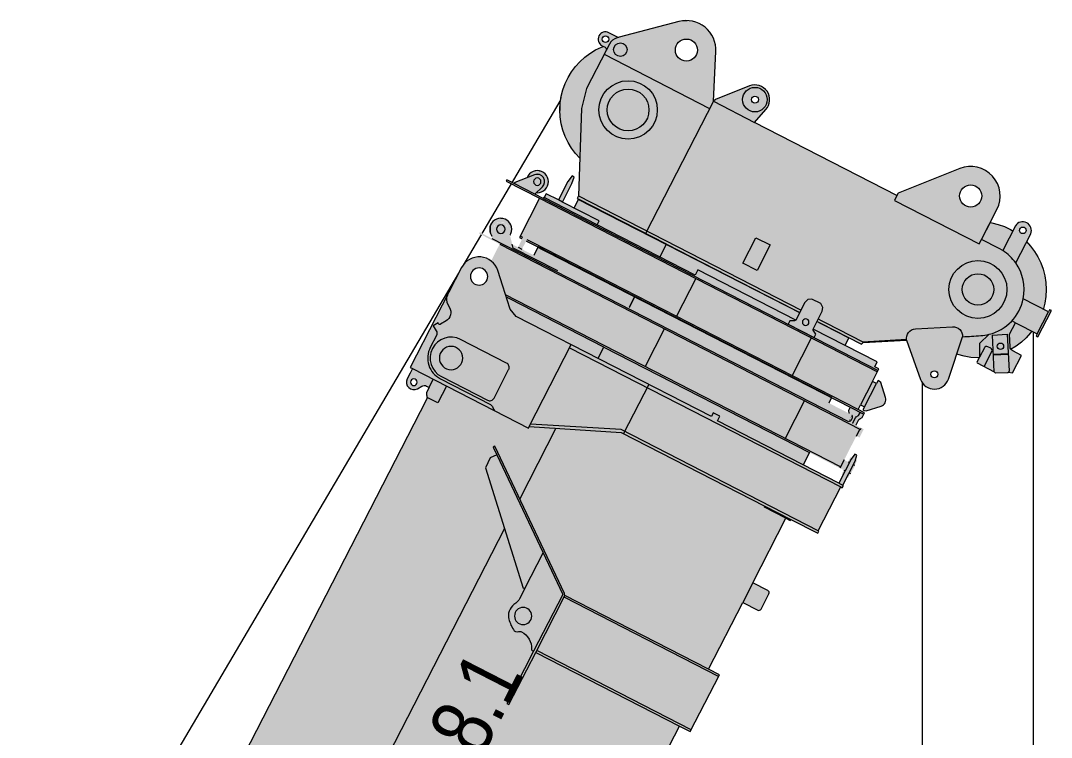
# Model space of a CAD drawing. Header units: millimetres. Extents: x 25707 to 50558, y -18992 to 44712.
# Drawn here: x 45931 to 50125, y 13192 to 16108 of the extents above; entities that cross this region are included whole.
import ezdxf
from ezdxf.enums import TextEntityAlignment as Align

# ---------------------------------------------------------------- set-up
doc = ezdxf.new("R2010")
doc.units = ezdxf.units.MM
doc.set_wipeout_variables(frame=1)
doc.layers.add('Техника Кран LTM 1650-8.1', color=250, linetype='Continuous', lineweight=15)
doc.layers.add('Техника Кран LTM 1650-8.1 Штрих', color=7, linetype='Continuous', lineweight=15, true_color=0xffd452)
doc.styles.add('arial', font='arial.ttf')

# ---------------------------------------------------------------- blocks, each defined once
blk = doc.blocks.new('LTM 1650-8.1-20230303.12205000')
at = {"color": 0, "linetype": 'ByBlock', "lineweight": -2, "transparency": 16777216}
blk.add_wipeout([(-6319.8, 808.2), (-6348.6, 822.8), (-6379.8, 814.3), (-6397.2, 787.1), (-6392, 755.2), (-6366.7, 735.1), (-6334.5, 737.1), (-6311.8, 760.2), (-6308.2, 778)], dxfattribs=at)
at = {"layer": 'Техника Кран LTM 1650-8.1 Штрих', "true_color": 0xadadad, "transparency": 16777216}
h = blk.add_hatch(color=253, dxfattribs=at)
h.dxf.hatch_style = 1
edge = h.paths.add_edge_path()
edge.add_arc((-6353.2, 778), 45, 0, 360)
at = {"color": 0, "linetype": 'ByBlock', "lineweight": -2, "transparency": 16777216}
blk.add_circle((-6353.2, 778), 45, dxfattribs=at)
blk.add_wipeout([(-6326.2, 481), (-6326.2, 649.2), (-6410.5, 649.2), (-6438.2, 653.6), (-6438.2, 662.8), (-6410.5, 667.2), (-6326.2, 667.2), (-6326.2, 723.4), (-6308.2, 723.4), (-6308.2, 725.4), (-6303.2, 725.4), (-6303.2, 763), (-6343.7, 749.5), (-6343.7, 749.5), (-6363.8, 750), (-6379.1, 763), (-6382.8, 782.8), (-6373.1, 800.4), (-6373.1, 800.4), (-6308.2, 858), (-6303.2, 858), (-6303.2, 892), (-6297.2, 892), (-6297.2, 739), (-6118.2, 739), (-6118.2, -773.1), (-6103.2, -773.1), (-6093.3, -780.1), (-6089.2, -780.9), (-6008.2, -780.9), (-5992.4, -785.7), (-5992.4, -785.7), (-5989.7, -786.8), (-5987.2, -788.4), (-5985, -790.3), (-5983.2, -792.6), (-5983.2, -792.6), (-5983.2, -817), (-5983.2, -817), (-5983.5, -818.1), (-5984.1, -819.1), (-5984.9, -820), (-5985.9, -820.6), (-5985.9, -820.6), (-5985.9, -820.6), (-5987.6, -821.7), (-5989.4, -822.6), (-5991.2, -823.4), (-5993, -824.1), (-5993, -824.1), (-6007.8, -828.5), (-6089.1, -828.5), (-6093.6, -829.7), (-6103.2, -836.5), (-6124.2, -836.5), (-6124.2, -806.6), (-6145.7, -806.6), (-6145.7, -824.5), (-6131.7, -824.5), (-6131.7, -830.5), (-6134.6, -838.8), (-6179.7, -883.9), (-6179.7, -883.9), (-6188.6, -889.9), (-6199.2, -892), (-6209.7, -889.9), (-6218.6, -883.9), (-6263.7, -838.8), (-6266.7, -830.5), (-6266.7, -824.5), (-6252.7, -824.5), (-6252.7, -806.6), (-6310.2, -806.6), (-6310.2, -787.5), (-6332.2, -787.5), (-6332.2, -494.5), (-6413.2, -494.5), (-6428.3, -489), (-6438.2, -474.9), (-6438.2, -434.1), (-6428.3, -420), (-6413.2, -414.7), (-6332.2, -414.7), (-6332.2, 32.4), (-6308.2, 32.4), (-6308.2, 481)], dxfattribs=at)
for points in [[(-6303.2, 763), (-6303.2, 858)], [(-6308.2, 481), (-6308.2, 723.4)], [(-6303.2, 725.4), (-6303.2, -806.6)], [(-6297.2, 739), (-6297.2, -806.6)], [(-6326.2, 649.2), (-6326.2, 667.2)], [(-6332.2, -414.7), (-6327.7, -411.9), (-6318.2, -394.5), (-6303.2, -394.5), (-6303.2, -514.5), (-6318.2, -514.5), (-6327.7, -497.1), (-6332.2, -494.5)], [(-6118.2, -773.1), (-6118.2, -836.5)], [(-6252.7, -806.6), (-6145.7, -806.6)], [(-6145.7, -824.5), (-6252.7, -824.5)]]:
    blk.add_lwpolyline(points, dxfattribs=at)
blk.add_lwpolyline([(-5983.2, -808.5, -0.223908), (-5987.5, -812), (-6010.8, -812.1), (-6089.2, -812.1), (-6093.6, -813.1), (-6103.2, -819.9), (-6118.2, -819.9)], format="xyb", dxfattribs=at)
for centre, radius in [((-6353.2, 778), 15), ((-6343.2, -454.5), 13.4)]:
    blk.add_circle(centre, radius, dxfattribs=at)
blk.add_ellipse((-6078, -796.4), major_axis=(13.4, -0.1), ratio=0.396266, dxfattribs=at)
blk.add_wipeout([(-6118.2, 654), (8888.5, 654), (8888.5, -689.2), (-6118.2, -689.2)], dxfattribs=at)
at = {"layer": 'Техника Кран LTM 1650-8.1 Штрих', "transparency": 16777216}
h = blk.add_hatch(color=256, dxfattribs=at)
h.dxf.hatch_style = 1
edge = h.paths.add_edge_path()
edge.add_line((-6308.2, 481), (-6326.2, 481))
edge.add_line((-6326.2, 481), (-6326.2, 649.2))
edge.add_line((-6326.2, 649.2), (-6410.5, 649.2))
edge.add_line((-6410.5, 649.2), (-6438.2, 653.6))
edge.add_line((-6438.2, 653.6), (-6438.2, 662.8))
edge.add_line((-6438.2, 662.8), (-6410.5, 667.2))
edge.add_line((-6410.5, 667.2), (-6326.2, 667.2))
edge.add_line((-6326.2, 667.2), (-6326.2, 723.4))
edge.add_line((-6326.2, 723.4), (-6308.2, 723.4))
edge.add_line((-6308.2, 723.4), (-6308.2, 725.4))
edge.add_line((-6308.2, 725.4), (-6303.2, 725.4))
edge.add_line((-6303.2, 725.4), (-6303.2, 763))
edge.add_line((-6303.2, 763), (-6343.7, 749.5))
edge.add_arc((-6353.2, 778), 30, 131.5651, 288.3791, ccw=False)
edge.add_line((-6373.1, 800.4), (-6308.2, 858))
edge.add_line((-6308.2, 858), (-6303.2, 858))
edge.add_line((-6303.2, 858), (-6303.2, 892))
edge.add_line((-6303.2, 892), (-6297.2, 892))
edge.add_line((-6297.2, 892), (-6297.2, 739))
edge.add_line((-6297.2, 739), (-6118.2, 739))
edge.add_line((-6118.2, 739), (-6118.2, -773.1))
edge.add_line((-6118.2, -773.1), (-6103.2, -773.1))
edge.add_line((-6103.2, -773.1), (-6093.3, -780.1))
edge.add_line((-6093.3, -780.1), (-6089.2, -780.9))
edge.add_line((-6089.2, -780.9), (-6008.2, -780.9))
edge.add_line((-6008.2, -780.9), (-5992.4, -785.7))
edge.add_arc((-5998, -802.9), 18.1, 34.6073, 71.866, ccw=False)
edge.add_line((-5983.2, -792.6), (-5983.2, -817))
edge.add_arc((-5988.1, -816.1), 4.98, 295.4086, 350.1272, ccw=False)
edge.add_arc((-6003.1, -794.5), 31.2, 288.7546, 303.2846, ccw=False)
edge.add_line((-5993, -824.1), (-6007.8, -828.5))
edge.add_line((-6007.8, -828.5), (-6089.1, -828.5))
edge.add_line((-6089.1, -828.5), (-6093.6, -829.7))
edge.add_line((-6093.6, -829.7), (-6103.2, -836.5))
edge.add_line((-6103.2, -836.5), (-6124.2, -836.5))
edge.add_line((-6124.2, -836.5), (-6124.2, -806.6))
edge.add_line((-6124.2, -806.6), (-6145.7, -806.6))
edge.add_line((-6145.7, -806.6), (-6145.7, -824.5))
edge.add_line((-6145.7, -824.5), (-6131.7, -824.5))
edge.add_line((-6131.7, -824.5), (-6131.7, -830.5))
edge.add_line((-6131.7, -830.5), (-6134.6, -838.8))
edge.add_line((-6134.6, -838.8), (-6179.7, -883.9))
edge.add_arc((-6199.2, -864.5), 27.5, 225, 315, ccw=False)
edge.add_line((-6218.6, -883.9), (-6263.7, -838.8))
edge.add_line((-6263.7, -838.8), (-6266.7, -830.5))
edge.add_line((-6266.7, -830.5), (-6266.7, -824.5))
edge.add_line((-6266.7, -824.5), (-6252.7, -824.5))
edge.add_line((-6252.7, -824.5), (-6252.7, -806.6))
edge.add_line((-6252.7, -806.6), (-6310.2, -806.6))
edge.add_line((-6310.2, -806.6), (-6310.2, -787.5))
edge.add_line((-6310.2, -787.5), (-6332.2, -787.5))
edge.add_line((-6332.2, -787.5), (-6332.2, -494.5))
edge.add_line((-6332.2, -494.5), (-6413.2, -494.5))
edge.add_line((-6413.2, -494.5), (-6428.3, -489))
edge.add_line((-6428.3, -489), (-6438.2, -474.9))
edge.add_line((-6438.2, -474.9), (-6438.2, -434.1))
edge.add_line((-6438.2, -434.1), (-6428.3, -420))
edge.add_line((-6428.3, -420), (-6413.2, -414.7))
edge.add_line((-6413.2, -414.7), (-6332.2, -414.7))
edge.add_line((-6332.2, -414.7), (-6332.2, 32.4))
edge.add_line((-6332.2, 32.4), (-6308.2, 32.4))
edge.add_line((-6308.2, 32.4), (-6308.2, 481))
at = {"layer": 'Техника Кран LTM 1650-8.1 Штрих', "true_color": 0xadadad, "transparency": 16777216}
h = blk.add_hatch(color=253, dxfattribs=at)
h.dxf.hatch_style = 1
h.paths.add_polyline_path([(8888.5, 211.5), (-6118.2, 211.5), (-6118.2, 654), (8888.5, 654)])
at = {"layer": 'Техника Кран LTM 1650-8.1 Штрих', "transparency": 16777216}
h = blk.add_hatch(color=256, dxfattribs=at)
h.dxf.hatch_style = 1
h.set_gradient(color1=(132, 132, 132), color2=(173, 173, 173), rotation=90, tint=1)
h.paths.add_polyline_path([(-6118.2, 211.5), (8888.5, 211.5), (8888.5, -689.2), (-6118.2, -689.2)])
at = {"color": 0, "linetype": 'ByBlock', "lineweight": -2, "transparency": 16777216}
blk.add_lwpolyline([(-6308.2, 481), (-6326.2, 481), (-6326.2, 649.2), (-6410.5, 649.2), (-6438.2, 653.6), (-6438.2, 662.8), (-6410.5, 667.2), (-6326.2, 667.2), (-6326.2, 723.4), (-6308.2, 723.4), (-6308.2, 725.4), (-6303.2, 725.4), (-6303.2, 763), (-6343.7, 749.5, -0.815682), (-6373.1, 800.4), (-6308.2, 858), (-6303.2, 858), (-6303.2, 892), (-6297.2, 892), (-6297.2, 739), (-6118.2, 739), (-6118.2, -773.1), (-6103.2, -773.1), (-6093.3, -780.1), (-6089.2, -780.9), (-6008.2, -780.9), (-5992.4, -785.7, -0.164019), (-5983.2, -792.6), (-5983.2, -817, -0.243398), (-5985.9, -820.6, -0.063484), (-5993, -824.1), (-6007.8, -828.5), (-6089.1, -828.5), (-6093.6, -829.7), (-6103.2, -836.5), (-6124.2, -836.5), (-6124.2, -806.6), (-6145.7, -806.6), (-6145.7, -824.5), (-6131.7, -824.5), (-6131.7, -830.5), (-6134.6, -838.8), (-6179.7, -883.9, -0.414214), (-6218.6, -883.9), (-6263.7, -838.8), (-6266.7, -830.5), (-6266.7, -824.5), (-6252.7, -824.5), (-6252.7, -806.6), (-6310.2, -806.6), (-6310.2, -787.5), (-6332.2, -787.5), (-6332.2, -494.5), (-6413.2, -494.5), (-6428.3, -489), (-6438.2, -474.9), (-6438.2, -434.1), (-6428.3, -420), (-6413.2, -414.7), (-6332.2, -414.7), (-6332.2, 32.4), (-6308.2, 32.4)], format="xyb", close=True, dxfattribs=at)
for points in [[(-6124.2, -806.6), (-6124.2, 739)], [(-6297.2, 24.5), (-6124.2, 24.5)], [(-6124.2, -505.3), (-6297.2, -505.3)]]:
    blk.add_lwpolyline(points, dxfattribs=at)
for points in [[(8888.5, 211.5), (-6118.2, 211.5), (-6118.2, 654), (8888.5, 654)], [(-6118.2, 211.5), (8888.5, 211.5), (8888.5, -689.2), (-6118.2, -689.2)]]:
    blk.add_lwpolyline(points, close=True, dxfattribs=at)
blk = doc.blocks.new('LTM 1650-8.1-20230303.12224900')
at = {"color": 0, "linetype": 'ByBlock', "lineweight": -2, "transparency": 16777216}
for points in [[(-6361.3, 855.7), (-6390.1, 870.3), (-6421.3, 861.8), (-6438.8, 834.6), (-6433.5, 802.7), (-6408.2, 782.6), (-6376, 784.6), (-6353.4, 807.7), (-6349.7, 825.5)], [(-6159.7, 716.5), (8607, 716.5), (8607, -707.5), (-6159.7, -707.5)]]:
    blk.add_wipeout(points, dxfattribs=at)
at = {"layer": 'Техника Кран LTM 1650-8.1 Штрих', "true_color": 0xadadad, "transparency": 16777216}
h = blk.add_hatch(color=253, dxfattribs=at)
h.dxf.hatch_style = 1
edge = h.paths.add_edge_path()
edge.add_arc((-6394.7, 825.5), 45, 0, 360)
at = {"color": 0, "linetype": 'ByBlock', "lineweight": -2, "transparency": 16777216}
blk.add_circle((-6394.7, 825.5), 45, dxfattribs=at)
blk.add_wipeout([(-6344.7, 840.5), (-6344.7, 896), (-6338.7, 896), (-6338.7, 801.5), (-6159.7, 801.5), (-6159.7, -864), (-6141.2, -864), (-6141.2, -894), (-6159.7, -894), (-6159.7, -896), (-6197.7, -896), (-6197.7, -894), (-6219.1, -894), (-6219.1, -864), (-6197.7, -864), (-6197.7, -846), (-6306.7, -846), (-6306.7, -860.3), (-6344.7, -860.3), (-6344.7, -790.7), (-6374.7, -790.7), (-6374.7, 15.4), (-6349.7, 15.4), (-6349.7, 541.9), (-6361.7, 541.9), (-6361.7, 711.7), (-6452, 711.7), (-6479.7, 716.1), (-6479.7, 725.3), (-6452, 729.7), (-6361.7, 729.7), (-6361.7, 756.1), (-6414.6, 803.1), (-6414.6, 803.1), (-6424.3, 820.7), (-6420.7, 840.5), (-6405.4, 853.5), (-6385.2, 854)], dxfattribs=at)
at = {"layer": 'Техника Кран LTM 1650-8.1 Штрих', "transparency": 16777216}
h = blk.add_hatch(color=256, dxfattribs=at)
h.dxf.hatch_style = 1
edge = h.paths.add_edge_path()
edge.add_line((-6349.7, 541.9), (-6361.7, 541.9))
edge.add_line((-6361.7, 541.9), (-6361.7, 711.7))
edge.add_line((-6361.7, 711.7), (-6452, 711.7))
edge.add_line((-6452, 711.7), (-6479.7, 716.1))
edge.add_line((-6479.7, 716.1), (-6479.7, 725.3))
edge.add_line((-6479.7, 725.3), (-6452, 729.7))
edge.add_line((-6452, 729.7), (-6361.7, 729.7))
edge.add_line((-6361.7, 729.7), (-6361.7, 756.1))
edge.add_line((-6361.7, 756.1), (-6414.6, 803.1))
edge.add_arc((-6394.7, 825.5), 30, 71.6209, 228.4349, ccw=False)
edge.add_line((-6385.2, 854), (-6344.7, 840.5))
edge.add_line((-6344.7, 840.5), (-6344.7, 896))
edge.add_line((-6344.7, 896), (-6338.7, 896))
edge.add_line((-6338.7, 896), (-6338.7, 801.5))
edge.add_line((-6338.7, 801.5), (-6159.7, 801.5))
edge.add_line((-6159.7, 801.5), (-6159.7, -864))
edge.add_line((-6159.7, -864), (-6141.2, -864))
edge.add_line((-6141.2, -864), (-6141.2, -894))
edge.add_line((-6141.2, -894), (-6159.7, -894))
edge.add_line((-6159.7, -894), (-6159.7, -896))
edge.add_line((-6159.7, -896), (-6197.7, -896))
edge.add_line((-6197.7, -896), (-6197.7, -894))
edge.add_line((-6197.7, -894), (-6219.1, -894))
edge.add_line((-6219.1, -894), (-6219.1, -864))
edge.add_line((-6219.1, -864), (-6197.7, -864))
edge.add_line((-6197.7, -864), (-6197.7, -846))
edge.add_line((-6197.7, -846), (-6306.7, -846))
edge.add_line((-6306.7, -846), (-6306.7, -860.3))
edge.add_line((-6306.7, -860.3), (-6344.7, -860.3))
edge.add_line((-6344.7, -860.3), (-6344.7, -790.7))
edge.add_line((-6344.7, -790.7), (-6374.7, -790.7))
edge.add_line((-6374.7, -790.7), (-6374.7, 15.4))
edge.add_line((-6374.7, 15.4), (-6349.7, 15.4))
edge.add_line((-6349.7, 15.4), (-6349.7, 541.9))
at = {"layer": 'Техника Кран LTM 1650-8.1 Штрих', "true_color": 0xadadad, "transparency": 16777216}
h = blk.add_hatch(color=253, dxfattribs=at)
h.dxf.hatch_style = 1
h.paths.add_polyline_path([(-6159.7, 716.5), (8607, 716.5), (8607, 233), (-6159.7, 233)])
at = {"layer": 'Техника Кран LTM 1650-8.1 Штрих', "transparency": 16777216}
h = blk.add_hatch(color=256, dxfattribs=at)
h.dxf.hatch_style = 1
h.set_gradient(color1=(132, 132, 132), color2=(173, 173, 173), rotation=90, tint=1)
h.paths.add_polyline_path([(8607, 233), (-6159.7, 233), (-6159.7, -707.5), (8607, -707.5)])
at = {"color": 0, "linetype": 'ByBlock', "lineweight": -2, "transparency": 16777216}
for points in [[(-6344.7, 840.5), (-6344.7, -790.7)], [(-6338.7, 801.5), (-6338.7, -849), (-6344.7, -849)], [(-6165.7, -846), (-6165.7, 801.5)], [(-6349.7, 541.9), (-6349.7, 745.5), (-6361.7, 756.1)], [(-6361.7, 729.7), (-6361.7, 711.7)], [(-6338.7, 48.3), (-6165.7, 48.3)], [(-6338.7, -592.1), (-6165.7, -592.1)], [(-6306.7, -846), (-6338.7, -846)], [(-6197.7, -846), (-6159.7, -846)], [(-6197.7, -864), (-6197.7, -894)], [(-6159.7, -864), (-6159.7, -894)]]:
    blk.add_lwpolyline(points, dxfattribs=at)
for points in [[(-6159.7, 716.5), (8607, 716.5), (8607, 233), (-6159.7, 233)], [(8607, 233), (-6159.7, 233), (-6159.7, -707.5), (8607, -707.5)]]:
    blk.add_lwpolyline(points, close=True, dxfattribs=at)
blk.add_circle((-6394.7, 825.5), 17.3, dxfattribs=at)
blk = doc.blocks.new('LTM 1650-8.1-20230303.11211400')
at = {"color": 0, "linetype": 'ByBlock', "lineweight": -2, "transparency": 16777216}
blk.add_wipeout([(-12498, 276.6), (-12418, 276.6), (-12418, 232), (-8416, 232), (-8416, 276.6), (-8336, 276.6), (-8336, 232), (-4963.9, 232), (-4963.9, 277.1), (-4883.9, 277.1), (-4883.9, 232), (-2230, 232), (-2230, 242), (-984.4, 242), (-984.4, 242), (-965.9, 249.4), (-946.2, 252.8), (-926.3, 252), (-907, 247.1), (-907, 247.1), (-899.3, 245.5), (-891.6, 246.4), (-884.4, 249.7), (-878.7, 255), (-878.7, 255), (-854, 286.1), (-850, 288), (-830, 288), (-825, 283), (-825, 242), (-390, 242), (-390, 247), (0, 247), (0, 247), (135.6, 206.5), (226.7, 98.2), (243.3, -42.4), (180.1, -169), (180.1, -169), (-60, -425), (-60, -1290), (-7356, -1290), (-7356, -1290), (-7388.2, -1346.4), (-7438.6, -1387.3), (-7500.3, -1407.2), (-7565.1, -1403.5), (-7565.1, -1403.5), (-7611.5, -1390.2), (-7614.8, -1401.8), (-7997.2, -1290), (-8664, -1290), (-8664, -1350), (-8764, -1350), (-8764, -1504), (-8990, -1504), (-8990, -1504), (-8997.7, -1502.5), (-9004.1, -1498.2), (-9008.5, -1491.7), (-9010, -1484), (-9010, -1295), (-14157.4, -1295), (-14171.4, -1290), (-14535, -1290), (-14535, -1340), (-14795, -1340), (-14795, -1290), (-15100, -1290), (-15100, -1358.3), (-15100, -1358.3), (-15100.8, -1362.1), (-15102.9, -1365.4), (-15106.2, -1367.5), (-15110, -1368.3), (-15180, -1368.3), (-15180, -1368.3), (-15183.8, -1367.5), (-15187.1, -1365.4), (-15189.2, -1362.1), (-15190, -1358.3), (-15190, -1290), (-15485, -1290), (-15485, -1309.8), (-15490, -1309.8), (-15490, -1433), (-15500, -1433), (-15500, -1430), (-15700, -1430), (-15700, -1437), (-15710, -1437), (-15710, -1434), (-15820, -1434), (-15845, -1429.6), (-15845, -1420.4), (-15820, -1416), (-15710, -1416), (-15710, -861), (-15732, -861), (-15732, -831), (-15715, -831), (-15715, 61.2), (-15729.6, 96.5), (-15846.6, 213.4), (-15846.6, 213.4), (-15868.5, 254.4), (-15863.9, 300.6), (-15834.4, 336.5), (-15790, 350), (-15790, 350), (-15333, 350), (-15333, 340), (-15312, 340), (-15286, 340), (-15286, 340), (-15268, 334), (-15257.2, 318.5), (-15257.9, 299.6), (-15269.7, 284.8), (-15269.7, 284.8), (-15286.9, 273.6), (-15286.9, 273.6), (-15290.7, 270.4), (-15293.6, 266.4), (-15295.4, 261.8), (-15296, 256.9), (-15296, 256.9), (-15296, 245), (-15276, 245), (-15276, 245), (-15271.7, 244.5), (-15267.6, 243.2), (-15263.9, 240.9), (-15260.8, 237.9), (-15260.8, 237.9), (-15260.8, 237.9), (-15258.1, 235.4), (-15255, 233.6), (-15251.5, 232.4), (-15247.9, 232), (-15247.9, 232), (-12498, 232), (-12498, 232)], dxfattribs=at)
at = {"layer": 'Техника Кран LTM 1650-8.1 Штрих', "transparency": 16777216}
h = blk.add_hatch(color=256, dxfattribs=at)
h.dxf.hatch_style = 1
edge = h.paths.add_edge_path(flags=16)
edge.add_arc((-15790, 270), 35, 0, 360)
edge = h.paths.add_edge_path(flags=16)
edge.add_arc((-15286, 310), 13.5, 0, 360)
edge = h.paths.add_edge_path(flags=16)
edge.add_arc((-7520, -1250), 90, 0, 360)
edge = h.paths.add_edge_path(flags=16)
edge.add_arc((0, 0), 102.5, 0, 360)
edge = h.paths.add_edge_path()
edge.add_line((-12498, 232), (-12498, 276.6))
edge.add_line((-12498, 276.6), (-12418, 276.6))
edge.add_line((-12418, 276.6), (-12418, 232))
edge.add_line((-12418, 232), (-8416, 232))
edge.add_line((-8416, 232), (-8416, 276.6))
edge.add_line((-8416, 276.6), (-8336, 276.6))
edge.add_line((-8336, 276.6), (-8336, 232))
edge.add_line((-8336, 232), (-4963.9, 232))
edge.add_line((-4963.9, 232), (-4963.9, 277.1))
edge.add_line((-4963.9, 277.1), (-4883.9, 277.1))
edge.add_line((-4883.9, 277.1), (-4883.9, 232))
edge.add_line((-4883.9, 232), (-2230, 232))
edge.add_line((-2230, 232), (-2230, 242))
edge.add_line((-2230, 242), (-984.4, 242))
edge.add_arc((-940, 158), 95, 69.6523, 117.8455, ccw=False)
edge.add_arc((-898.3, 270.5), 25, 249.6523, 321.5455)
edge.add_line((-878.7, 255), (-854, 286.1))
edge.add_line((-854, 286.1), (-850, 288))
edge.add_line((-850, 288), (-830, 288))
edge.add_line((-830, 288), (-825, 283))
edge.add_line((-825, 283), (-825, 242))
edge.add_line((-825, 242), (-390, 242))
edge.add_line((-390, 242), (-390, 247))
edge.add_line((-390, 247), (0, 247))
edge.add_arc((0, 0), 247, -43.1683, 90, ccw=False)
edge.add_line((180.1, -169), (-60, -425))
edge.add_line((-60, -425), (-60, -1290))
edge.add_line((-60, -1290), (-7356, -1290))
edge.add_arc((-7522.8, -1232.1), 176.5, 256.1224, 340.8623, ccw=False)
edge.add_line((-7565.1, -1403.5), (-7611.5, -1390.2))
edge.add_line((-7611.5, -1390.2), (-7614.8, -1401.8))
edge.add_line((-7614.8, -1401.8), (-7997.2, -1290))
edge.add_line((-7997.2, -1290), (-8664, -1290))
edge.add_line((-8664, -1290), (-8664, -1350))
edge.add_line((-8664, -1350), (-8764, -1350))
edge.add_line((-8764, -1350), (-8764, -1504))
edge.add_line((-8764, -1504), (-8990, -1504))
edge.add_arc((-8990, -1484), 20, 180, 270, ccw=False)
edge.add_line((-9010, -1484), (-9010, -1295))
edge.add_line((-9010, -1295), (-14157.4, -1295))
edge.add_line((-14157.4, -1295), (-14171.4, -1290))
edge.add_line((-14171.4, -1290), (-14535, -1290))
edge.add_line((-14535, -1290), (-14535, -1340))
edge.add_line((-14535, -1340), (-14795, -1340))
edge.add_line((-14795, -1340), (-14795, -1290))
edge.add_line((-14795, -1290), (-15100, -1290))
edge.add_line((-15100, -1290), (-15100, -1358.3))
edge.add_arc((-15110, -1358.3), 10, 270, 360, ccw=False)
edge.add_line((-15110, -1368.3), (-15180, -1368.3))
edge.add_arc((-15180, -1358.3), 10, 180, 270, ccw=False)
edge.add_line((-15190, -1358.3), (-15190, -1290))
edge.add_line((-15190, -1290), (-15485, -1290))
edge.add_line((-15485, -1290), (-15485, -1309.8))
edge.add_line((-15485, -1309.8), (-15490, -1309.8))
edge.add_line((-15490, -1309.8), (-15490, -1433))
edge.add_line((-15490, -1433), (-15500, -1433))
edge.add_line((-15500, -1433), (-15500, -1430))
edge.add_line((-15500, -1430), (-15700, -1430))
edge.add_line((-15700, -1430), (-15700, -1437))
edge.add_line((-15700, -1437), (-15710, -1437))
edge.add_line((-15710, -1437), (-15710, -1434))
edge.add_line((-15710, -1434), (-15820, -1434))
edge.add_line((-15820, -1434), (-15845, -1429.6))
edge.add_line((-15845, -1429.6), (-15845, -1420.4))
edge.add_line((-15845, -1420.4), (-15820, -1416))
edge.add_line((-15820, -1416), (-15710, -1416))
edge.add_line((-15710, -1416), (-15710, -861))
edge.add_line((-15710, -861), (-15732, -861))
edge.add_line((-15732, -861), (-15732, -831))
edge.add_line((-15732, -831), (-15715, -831))
edge.add_line((-15715, -831), (-15715, 61.2))
edge.add_line((-15715, 61.2), (-15729.6, 96.5))
edge.add_line((-15729.6, 96.5), (-15846.6, 213.4))
edge.add_arc((-15790, 270), 80, 90, 225, ccw=False)
edge.add_line((-15790, 350), (-15333, 350))
edge.add_line((-15333, 350), (-15333, 340))
edge.add_line((-15333, 340), (-15312, 340))
edge.add_line((-15312, 340), (-15286, 340))
edge.add_arc((-15286, 310), 30, -56.9962, 90, ccw=False)
edge.add_line((-15269.7, 284.8), (-15286.9, 273.6))
edge.add_arc((-15276, 256.9), 20, 123.0038, 180)
edge.add_line((-15296, 256.9), (-15296, 245))
edge.add_line((-15296, 245), (-15276, 245))
edge.add_arc((-15276, 225), 20, 40.3403, 89.9994, ccw=False)
edge.add_arc((-15247.9, 248.9), 16.9, 220.3403, 270)
edge.add_line((-15247.9, 232), (-12498, 232))
edge.add_line((-12498, 232), (-12498, 232))
at = {"color": 0, "linetype": 'ByBlock', "lineweight": -2, "transparency": 16777216}
for points in [[(-14171.4, -1290), (-14535, -1290), (-14535, -1340), (-14795, -1340), (-14795, -1290), (-15100, -1290), (-15100, -1358.3, -0.414214), (-15110, -1368.3), (-15180, -1368.3, -0.414214), (-15190, -1358.3), (-15190, -1290), (-15485, -1290), (-15485, -1309.8), (-15490, -1309.8), (-15490, -1433), (-15500, -1433), (-15500, -1430), (-15700, -1430), (-15700, -1437), (-15710, -1437), (-15710, -1434), (-15820, -1434), (-15845, -1429.6), (-15845, -1420.4), (-15820, -1416), (-15710, -1416), (-15710, -861), (-15732, -861), (-15732, -831), (-15715, -831), (-15715, 61.2), (-15729.6, 96.5), (-15846.6, 213.4, -0.668179), (-15790, 350), (-15333, 350), (-15333, 340), (-15312, 340), (-15286, 340, -0.74671), (-15269.7, 284.8), (-15286.9, 273.6, 0.25395), (-15296, 256.9), (-15296, 245), (-15276, 245, -0.220135), (-15260.8, 237.9, 0.220138), (-15247.9, 232), (-12498, 232)], [(-15664.3, 350, -0.258618), (-15630.4, 331.2), (-15623.2, 319.7, 0.414214), (-15568.1, 306.9), (-15546, 320.7, 0.414214), (-15544.1, 329), (-15546.2, 332.4), (-15526.7, 344.6), (-15514.1, 324.4, 0.258618), (-15497.2, 315), (-15443, 315, -0.414214), (-15348, 220), (-15348, -8.7, 0.198912), (-15342.1, -22.9), (-15338.9, -26.1, -0.198912), (-15333, -40.3)], [(-15528, 10), (-15528, 220, -1), (-15358, 220), (-15358, 10, -0.414214), (-15378, -10), (-15508, -10, -0.414214), (-15528, 10)], [(-14795, -1290), (-14795, -633.5), (-14801.3, -628.4), (-15205, -102.3), (-15198.7, -97.4), (-15177.2, -125.4), (-15154.3, -107.1), (-15109.2, -109.2), (-14744.3, -467.8), (-14748.4, -475), (-14698.5, -475, 0.118919), (-14675.7, -469.5, -0.291507), (-14610.6, -469.5, -0.093498), (-14576.3, -509.7, -0.374568), (-14578.4, -532.6, 0.204094), (-14583, -543.4, 0.298434), (-14538, -612.2, -0.298213), (-14535, -616.8), (-14535, -623.5), (-14295.9, -623.5), (-14295.9, -633.5), (-14535, -633.5), (-14535, -1290)]]:
    blk.add_lwpolyline(points, format="xyb", dxfattribs=at)
for points in [[(-15333, 340), (-15333, -190), (-15340.2, -190), (-15490, -534.2), (-15490, -1309.8)], [(-15296, 245), (-15333, 245)], [(-15333, 184.5), (-15256, 184.5), (-15256, 234.1)], [(-15177.2, -125.4), (-14795, -623.5), (-14535, -623.5)], [(-15340.2, -190), (-15715, -190)], [(-15700, -190), (-15700, -1430)], [(-15500, -1430), (-15500, -528), (-15351.2, -190)], [(-15383.7, -290), (-15061, -290)], [(-14925.2, -290), (-10835.5, -290)], [(-14748.4, -475), (-14908.9, -475)], [(-15715, -545), (-15490, -545)], [(-14535, -633.5), (-14795, -633.5)], [(-14787, -1340), (-14787, -633.5)], [(-14543, -1340), (-14543, -633.5)], [(-15485, -1290), (-15485, -1191.4), (-15490, -1191.4)], [(-15190, -1290), (-15100, -1290)], [(-15710, -1416), (-15710, -1434)]]:
    blk.add_lwpolyline(points, dxfattribs=at)
for centre, radius in [((-15790, 270), 35), ((-15286, 310), 13.5), ((-15443, 220), 47.5), ((-14643, -520), 35)]:
    blk.add_circle(centre, radius, dxfattribs=at)
blk = doc.blocks.new('LTM 1650-8.1-20230305.143956')
at = {"color": 0, "linetype": 'ByBlock', "lineweight": -2, "transparency": 16777216}
for points in [[(266.7, 1676.8), (235, 1747.5), (185.1, 1806.8), (120.6, 1849.9), (46.8, 1873.5), (-30.7, 1875.8), (-105.8, 1856.6), (-172.6, 1817.3), (-226, 1761.1), (-261.7, 1692.3), (-277, 1616.3), (-270.7, 1539), (-243.3, 1466.5), (-196.9, 1404.5), (-135.1, 1357.6), (-62.8, 1329.7), (14.4, 1322.9), (90.5, 1337.7), (159.5, 1372.9), (216.1, 1425.9), (255.8, 1492.5), (275.6, 1567.4), (277.5, 1600)], [(-415, 1614), (-415, 377.5), (-15237.6, 377.5), (-15237.6, 1614)], [(266.7, 76.8), (235, 147.5), (185.1, 206.8), (120.6, 249.9), (46.8, 273.5), (-30.7, 275.8), (-105.8, 256.6), (-172.6, 217.3), (-226, 161.1), (-261.7, 92.3), (-277, 16.3), (-270.7, -61), (-243.3, -133.5), (-196.9, -195.5), (-135.1, -242.4), (-62.8, -270.3), (14.4, -277.1), (90.5, -262.3), (159.5, -227.1), (216.1, -174.1), (255.8, -107.5), (275.6, -32.6), (277.5, 0)]]:
    blk.add_wipeout(points, dxfattribs=at)
at = {"layer": 'Техника Кран LTM 1650-8.1 Штрих', "true_color": 0xadadad, "transparency": 16777216}
h = blk.add_hatch(color=253, dxfattribs=at)
h.dxf.hatch_style = 1
edge = h.paths.add_edge_path()
edge.add_arc((0, 1600), 277.5, 0, 360)
h = blk.add_hatch(color=253, dxfattribs=at)
h.dxf.hatch_style = 1
edge = h.paths.add_edge_path()
edge.add_arc((0, 0), 277.5, 0, 360)
at = {"color": 0, "linetype": 'ByBlock', "lineweight": -2, "transparency": 16777216}
for centre in [(0, 1600), (0, 0)]:
    blk.add_circle(centre, 277.5, dxfattribs=at)
blk.add_wipeout([(-405.9, 317.1), (-315.7, 164.5), (-431.9, 40.9), (-431.9, 40.9), (-447.4, 8.7), (-441.8, -26.5), (-417.2, -52.4), (-382.2, -59.7), (-379.5, -59.4), (-199.5, -31.9), (-199.5, -31.9), (-190.4, -48), (-181, -64), (-171.5, -79.9), (-161.8, -95.7), (-161.8, -95.7), (-161.8, -95.7), (-157.2, -103.1), (-152.2, -110.3), (-147, -117.2), (-141.4, -123.9), (-141.4, -123.9), (-192.9, -106.7), (-241.5, -131.5), (-265.4, -131.3), (-267.4, -133.3), (-267.4, -212), (-267.4, -212), (-269, -213.2), (-270, -215), (-270.2, -217.1), (-269.5, -219), (-269.5, -219), (-244.5, -262.3), (-244.5, -262.3), (-244.3, -262.7), (-244, -263.1), (-243.7, -263.4), (-243.3, -263.7), (-237.8, -279.9), (-157.8, -279.9), (-157.8, -240), (-157.8, -240), (-157.2, -234.8), (-155.2, -230), (-152, -225.9), (-147.8, -222.7), (-147.8, -222.7), (-103.5, -197.1), (-50.8, -197.1), (-50.8, -297), (-60, -297), (-60, -305), (60, -305), (60, -297), (50.8, -297), (50.8, -181), (50.8, -181), (86.3, -167), (118.3, -146.1), (145.3, -119.3), (166.4, -87.4), (299.4, -87.4), (299.4, -87.4), (322.9, -76.5), (332.4, -52.4), (322.9, -28.4), (299.4, -17.4), (187.2, -17.4), (188, 0), (188, 80), (325, 80), (325, 80), (374.7, 90.8), (415.4, 121.1), (440, 165.6), (443.9, 216.2), (426.5, 264), (403.8, 290.5), (199.9, 468), (190, 468), (190, 1119.3), (256.8, 1102.2), (256.8, 1102.2), (292.5, 1103.3), (321.3, 1124.4), (333, 1158.2), (323.4, 1192.6), (312.6, 1205.1), (201, 1303), (190, 1307.7), (374.2, 1390.6), (374.2, 1390.6), (415.1, 1420.7), (439.8, 1465.1), (444, 1515.8), (426.8, 1563.6), (414.3, 1580.2), (246.5, 1767), (246.5, 1767), (245.4, 1768.4), (244.6, 1770.1), (244.1, 1771.8), (243.9, 1773.6), (243.9, 1773.6), (243.9, 1813.2), (243.9, 1813.2), (235.1, 1834.4), (213.9, 1843.2), (192.7, 1834.4), (183.9, 1813.2), (183.9, 1800), (183.9, 1800), (183.1, 1796.2), (181, 1792.9), (177.7, 1790.8), (173.9, 1790), (0, 1790), (-81, 1771.8), (-403, 1620), (-415, 1620), (-415, 320)], dxfattribs=at)
at = {"layer": 'Техника Кран LTM 1650-8.1 Штрих', "transparency": 16777216}
h = blk.add_hatch(color=256, dxfattribs=at)
h.dxf.hatch_style = 1
edge = h.paths.add_edge_path(flags=16)
edge.add_arc((325, 1500), 45, 0, 360)
edge = h.paths.add_edge_path()
edge.add_line((-415, 320), (-405.9, 317.1))
edge.add_line((-405.9, 317.1), (-315.7, 164.5))
edge.add_line((-315.7, 164.5), (-431.9, 40.9))
edge.add_arc((-388, 0), 60, 136.9854, 278.1634)
edge.add_line((-379.5, -59.4), (-199.5, -31.9))
edge.add_arc((1202.6, 754.2), 1607.5, 209.2782, 211.9184)
edge.add_arc((0, 0), 188, 210.5983, 221.2446)
edge.add_line((-141.4, -123.9), (-192.9, -106.7))
edge.add_line((-192.9, -106.7), (-241.5, -131.5))
edge.add_line((-241.5, -131.5), (-265.4, -131.3))
edge.add_line((-265.4, -131.3), (-267.4, -133.3))
edge.add_line((-267.4, -133.3), (-267.4, -212))
edge.add_arc((-265.1, -216.5), 5.1, 116.4762, 209.5559)
edge.add_line((-269.5, -219), (-244.5, -262.3))
edge.add_arc((-240.2, -259.8), 5, 210, 231.514)
edge.add_line((-243.3, -263.7), (-237.8, -279.9))
edge.add_line((-237.8, -279.9), (-157.8, -279.9))
edge.add_line((-157.8, -279.9), (-157.8, -240))
edge.add_arc((-137.8, -240), 20, 120, 180, ccw=False)
edge.add_line((-147.8, -222.7), (-103.5, -197.1))
edge.add_line((-103.5, -197.1), (-50.8, -197.1))
edge.add_line((-50.8, -197.1), (-50.8, -297))
edge.add_line((-50.8, -297), (-60, -297))
edge.add_line((-60, -297), (-60, -305))
edge.add_line((-60, -305), (60, -305))
edge.add_line((60, -305), (60, -297))
edge.add_line((60, -297), (50.8, -297))
edge.add_line((50.8, -297), (50.8, -181))
edge.add_arc((0, 0), 188, 285.6769, 332.2823)
edge.add_line((166.4, -87.4), (299.4, -87.4))
edge.add_arc((297.4, -52.4), 35, 273.3226, 446.6774)
edge.add_line((299.4, -17.4), (187.2, -17.4))
edge.add_line((187.2, -17.4), (188, 0))
edge.add_line((188, 0), (188, 80))
edge.add_line((188, 80), (325, 80))
edge.add_arc((325, 200), 120, 270, 408.9579)
edge.add_line((403.8, 290.5), (199.9, 468))
edge.add_line((199.9, 468), (190, 468))
edge.add_line((190, 468), (190, 1119.3))
edge.add_line((190, 1119.3), (256.8, 1102.2))
edge.add_arc((273, 1160), 60, 254.3633, 408.7345)
edge.add_line((312.6, 1205.1), (201, 1303))
edge.add_line((201, 1303), (190, 1307.7))
edge.add_line((190, 1307.7), (374.2, 1390.6))
edge.add_arc((325, 1500), 120, 294.2177, 401.9393)
edge.add_line((414.3, 1580.2), (246.5, 1767))
edge.add_arc((253.9, 1773.6), 10, 180, 221.9393, ccw=False)
edge.add_line((243.9, 1773.6), (243.9, 1813.2))
edge.add_arc((213.9, 1813.2), 30, 0, 180)
edge.add_line((183.9, 1813.2), (183.9, 1800))
edge.add_arc((173.9, 1800), 10, -90, 0, ccw=False)
edge.add_line((173.9, 1790), (0, 1790))
edge.add_line((0, 1790), (-81, 1771.8))
edge.add_line((-81, 1771.8), (-403, 1620))
edge.add_line((-403, 1620), (-415, 1620))
edge.add_line((-415, 1620), (-415, 320))
edge = h.paths.add_edge_path(flags=16)
edge.add_arc((273, 1160), 14.3, 0, 360)
edge = h.paths.add_edge_path(flags=16)
edge.add_arc((325, 200), 45, 0, 360)
edge = h.paths.add_edge_path(flags=16)
edge.add_arc((297.4, -52.4), 13.4, 0, 360)
edge = h.paths.add_edge_path(flags=16)
edge.add_arc((-388, 0), 14.3, 0, 360)
edge = h.paths.add_edge_path(flags=16)
edge.add_arc((213.9, 1813.2), 13.4, 0, 360)
at = {"layer": 'Техника Кран LTM 1650-8.1 Штрих', "true_color": 0xadadad, "transparency": 16777216}
h = blk.add_hatch(color=253, dxfattribs=at)
h.dxf.hatch_style = 1
h.paths.add_polyline_path([(-415, 1212), (-415, 1614), (-15237.6, 1614), (-15237.6, 1212)])
at = {"layer": 'Техника Кран LTM 1650-8.1 Штрих', "transparency": 16777216}
h = blk.add_hatch(color=256, dxfattribs=at)
h.dxf.hatch_style = 1
h.set_gradient(color1=(132, 132, 132), color2=(173, 173, 173), rotation=90, tint=1)
h.paths.add_polyline_path([(-415, 377.5), (-15237.6, 377.5), (-15237.6, 1212), (-415, 1212)])
at = {"color": 0, "linetype": 'ByBlock', "lineweight": -2, "transparency": 16777216}
for points in [[(-415, 320), (-405.9, 317.1), (-315.7, 164.5), (-431.9, 40.9, 0.707895), (-379.5, -59.4), (-199.5, -31.9, 0.011521), (-161.8, -95.7, 0.046487), (-141.4, -123.9), (-192.9, -106.7), (-241.5, -131.5), (-265.4, -131.3), (-267.4, -133.3), (-267.4, -212, 0.430046), (-269.5, -219), (-244.5, -262.3, 0.094149), (-243.3, -263.7), (-237.8, -279.9), (-157.8, -279.9), (-157.8, -240, -0.267949), (-147.8, -222.7), (-103.5, -197.1), (-50.8, -197.1), (-50.8, -297), (-60, -297), (-60, -305), (60, -305), (60, -297), (50.8, -297), (50.8, -181, 0.206205), (166.4, -87.4), (299.4, -87.4, 0.943628), (299.4, -17.4), (187.2, -17.4), (188, 0), (188, 80), (325, 80, 0.693453), (403.8, 290.5), (199.9, 468), (190, 468), (190, 1119.3), (256.8, 1102.2, 0.798084), (312.6, 1205.1), (201, 1303), (190, 1307.7), (374.2, 1390.6, 0.507997), (414.3, 1580.2), (246.5, 1767, -0.185065), (243.9, 1773.6), (243.9, 1813.2, 1), (183.9, 1813.2), (183.9, 1800, -0.414214), (173.9, 1790), (0, 1790), (-81, 1771.8), (-403, 1620), (-415, 1620), (-415, 320)], [(246.5, 1767), (240.7, 1773.4, 0.212833), (203.5, 1790), (173.9, 1790)], [(-315.7, 164.5, -0.444859), (-258.9, 153), (-181.7, 22.5, -0.436967), (-199.5, -31.9)], [(166.4, -87.4, 0.098026), (187.2, -17.4)], [(-141.4, -123.9, 0.288948), (50.8, -181)], [(-267.4, -165.5), (-199.1, -165.5, 0.419478), (-189.1, -155.3), (-189.1, -141.8, 0.424537), (-199.1, -131.5), (-241.5, -131.5)], [(-267.4, -212), (-137.8, -137.2), (-107.8, -189.2), (-237.7, -264.2, -0.308051), (-243.3, -263.7)]]:
    blk.add_lwpolyline(points, format="xyb", dxfattribs=at)
for points in [[(157, 1790), (157, 1307.7)], [(-403, 1620), (-403, 320)], [(190, 1307.7), (-415, 1307.7)], [(190, 1307.7), (190, 1119.3)], [(190, 468), (167, 468), (167, 80), (188, 80)], [(-403, 320), (-312.4, 166.7)], [(-178.7, -230.1), (-208.7, -178.1)], [(-205.2, -176.1), (-175.2, -228.1)], [(-50.8, -197.1), (-50.8, -181)], [(-50.8, -297), (50.8, -297)]]:
    blk.add_lwpolyline(points, dxfattribs=at)
for points in [[(-415, 1212), (-415, 1614), (-15237.6, 1614), (-15237.6, 1212)], [(-415, 377.5), (-15237.6, 377.5), (-15237.6, 1212), (-415, 1212)], [(-341, 900), (-225, 900), (-225, 835), (-341, 835)]]:
    blk.add_lwpolyline(points, close=True, dxfattribs=at)
for centre, radius in [((213.9, 1813.2), 13.4), ((204, 1740), 27.5), ((0, 1600), 118.9), ((0, 1600), 85), ((325, 1500), 45), ((273, 1160), 50), ((273, 1160), 14.3), ((325, 200), 45), ((0, 0), 117.9), ((0, 0), 64), ((-388, 0), 14.3), ((297.4, -52.4), 13.4), ((-163.8, -186.8), 13)]:
    blk.add_circle(centre, radius, dxfattribs=at)
blk = doc.blocks.new('*U138')
at = {"color": 0, "linetype": 'ByBlock', "lineweight": -2, "transparency": 16777216}
blk.add_lwpolyline([(5989.1, 18723.8), (-2885.5, 3664.9)], dxfattribs=at)
blk.add_lwpolyline([(7388.8, 17828.9), (7838.8, 17828.9), (7838.8, 15024.8), (7388.8, 15024.8)], close=True, dxfattribs=at)
at = {"color": 0, "linetype": 'ByBlock', "lineweight": -2, "transparency": 16777216, "rotation": 62.8345440380989}
blk.add_blockref('LTM 1650-8.1-20230305.143956', (7613.8, 17828.9), dxfattribs=at)
at = {"color": 0, "linetype": 'ByBlock', "lineweight": -2, "transparency": 16777216, "xscale": -1, "rotation": 62.83454403809885}
blk.add_blockref('LTM 1650-8.1-20230303.12205000', (3612.4, 12260.1), dxfattribs=at)
blk.add_blockref('LTM 1650-8.1-20230303.12224900', (3487, 12008), dxfattribs=at)
blk.add_blockref('LTM 1650-8.1-20230303.11211400', (-1385, 3710), dxfattribs=at)
at = {"layer": 'Defpoints', "color": 250, "linetype": 'ByBlock', "lineweight": -2, "transparency": 16777216, "style": 'arial', "width": 0.8}
blk.add_attdef('МАРКА', text='', height=250, rotation=62.8345, dxfattribs=at).set_placement((5260.8, 15547.6), align=Align.MIDDLE_CENTER)

msp = doc.modelspace()

# ---------------------------------------------------------------- block references
at = {"layer": 'Техника Кран LTM 1650-8.1', "transparency": 16777216}
msp.add_blockref('*U138', (42212.4, -2814.6), dxfattribs=at).add_auto_attribs({'МАРКА': 'LTM 1650-8.1'})

doc.saveas('drawing.dxf')
